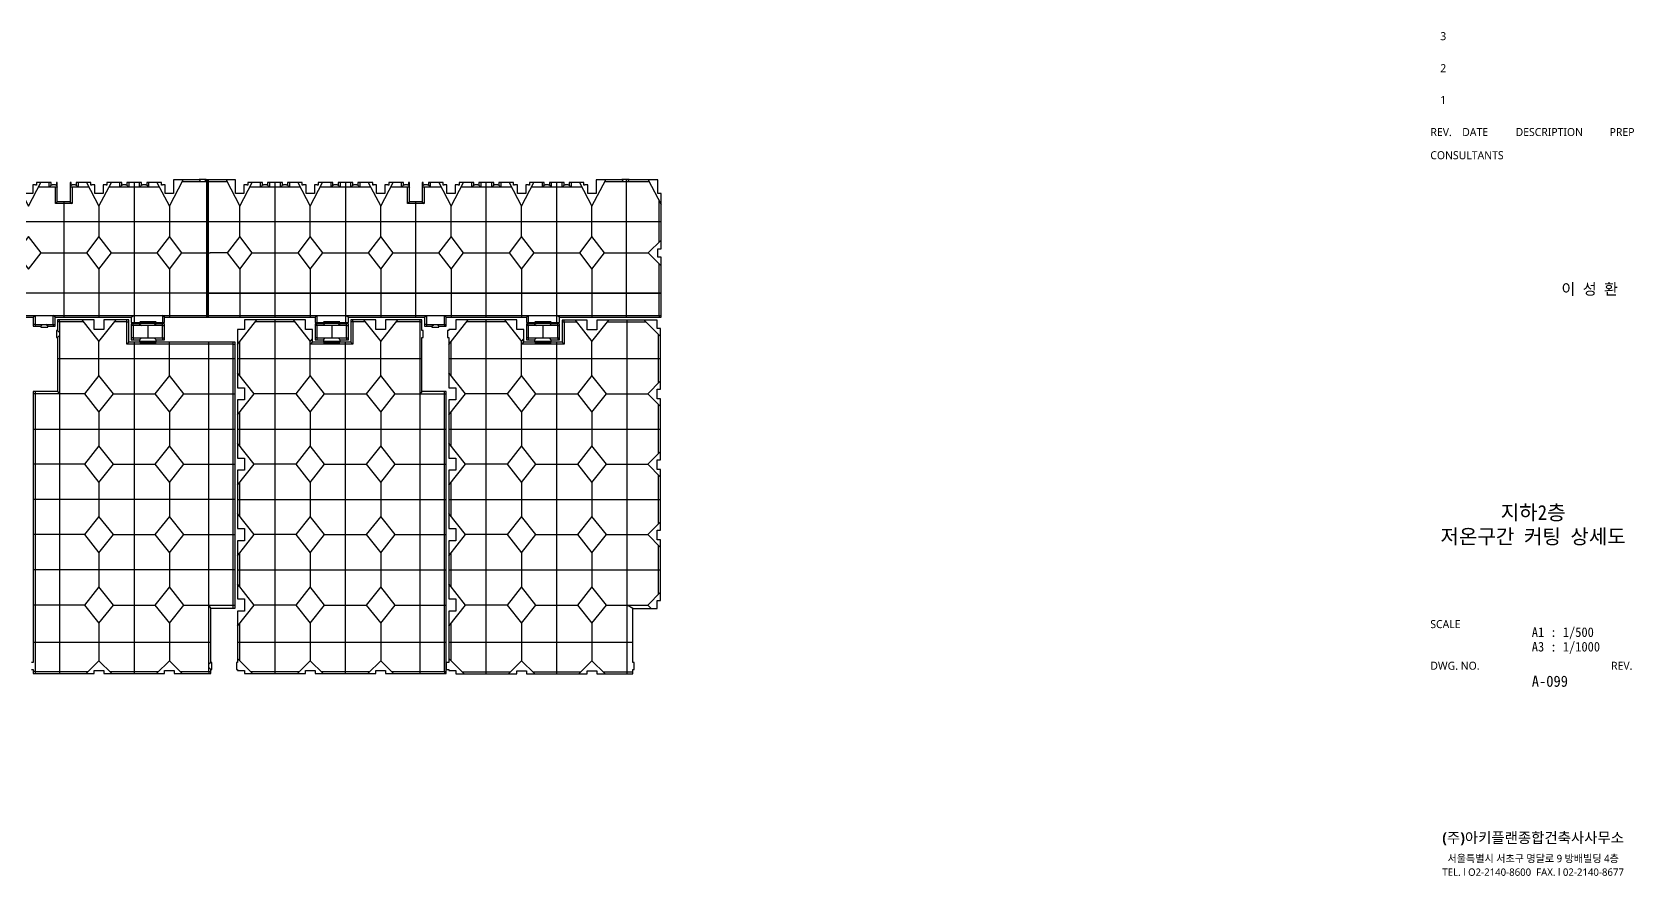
# Model space of a CAD drawing. Header units: millimetres. Extents: x 1364877 to 2662909, y 234189 to 1399913.
# Drawn here: x 2411969 to 2662158, y 237393 to 369219 of the extents above; entities that cross this region are included whole.
import ezdxf
from ezdxf.enums import TextEntityAlignment as Align

# ---------------------------------------------------------------- set-up
doc = ezdxf.new("R2010")
doc.units = ezdxf.units.MM
doc.header["$LTSCALE"] = 5
doc.header["$MEASUREMENT"] = 0
doc.layers.add('A-BORD-TEXT', color=3, linetype='CONTINUOUS', lineweight=25)
doc.layers.add('FORM(미추홀)$0$A-BORD-TEXT', color=3, linetype='CONTINUOUS', lineweight=25)
for name, color, linetype in [('DW-Area', 3, 'CONTINUOUS'), ('DW-Constr J', 1, 'CONTINUOUS'), ('DW-Sawn Cuts', 2, 'CONTINUOUS'), ('FORM(미추홀)$0$FORM', 7, 'CONTINUOUS')]:
    doc.layers.add(name, color=color, linetype=linetype)
doc.styles.add('FORM(미추홀)$0$맑은고딕', font='malgun.ttf')
doc.styles.add('FORM(미추홀)$0$맑은고딕B', font='malgunbd.ttf')
doc.styles.add('맑은고딕', font='')
doc.styles.get('맑은고딕').set_extended_font_data('DotumChe')

msp = doc.modelspace()

# ---------------------------------------------------------------- linework, layer by layer
at = {"layer": 'DW-Area'}
for points in [[(2411909.2, 269659.8), (2412169.2, 269659.8), (2412169.2, 269009.8), (2421669.2, 269009.8), (2421669.2, 269509.8), (2423169.2, 269509.8), (2423169.2, 269009.8), (2432669.2, 269009.8), (2432669.2, 269509.8), (2434169.2, 269509.8), (2434169.2, 269009.8), (2439869.2, 269009.8), (2439869.2, 269659.8), (2440059.2, 269659.8), (2440059.2, 270759.8), (2439869.2, 270759.8), (2439869.2, 279209.8), (2443669.2, 279209.8), (2443669.2, 320759.8), (2431369.2, 320759.8), (2431369.2, 321159.8), (2432669.2, 321159.8), (2432669.2, 323659.8), (2431369.2, 323659.8), (2431369.2, 323859.8), (2432669.2, 323859.8), (2432669.2, 324659.8), (2456169.2, 324659.8), (2456169.2, 323859.8), (2457469.2, 323859.8), (2457469.2, 323659.8), (2456169.2, 323659.8), (2456169.2, 321159.8), (2457469.2, 321159.8), (2457469.2, 320759.8), (2455769.2, 320759.8), (2455769.2, 322759.8), (2454669.2, 322759.8), (2454669.2, 324259.8), (2445169.2, 324259.8), (2445169.2, 322759.8), (2444069.2, 322759.8), (2444069.2, 313659.8), (2445169.2, 313659.8), (2445169.2, 311759.8), (2444069.2, 311759.8), (2444069.2, 302659.8), (2445169.2, 302659.8), (2445169.2, 300759.8), (2444069.2, 300759.8), (2444069.2, 291659.8), (2445169.2, 291659.8), (2445169.2, 289759.8), (2444069.2, 289759.8), (2444069.2, 280659.8), (2445169.2, 280659.8), (2445169.2, 278759.8), (2444069.2, 278759.8), (2444069.2, 270759.8), (2443879.2, 270759.8), (2443879.2, 269659.8), (2444069.2, 269659.8), (2444069.2, 269509.8), (2445169.2, 269509.8), (2445169.2, 269009.8), (2454669.2, 269009.8), (2454669.2, 269509.8), (2456169.2, 269509.8), (2456169.2, 269009.8), (2465669.2, 269009.8), (2465669.2, 269509.8), (2467169.2, 269509.8), (2467169.2, 269009.8), (2476669.2, 269009.8), (2476669.2, 269659.8), (2476669.2, 270759.8), (2476669.2, 313059.8), (2472869.2, 313059.8), (2472869.2, 321509.8), (2473059.2, 321509.8), (2473059.2, 322609.8), (2472869.2, 322609.8), (2472869.2, 324259.8), (2467169.2, 324259.8), (2467169.2, 322759.8), (2465669.2, 322759.8), (2465669.2, 324259.8), (2461769.2, 324259.8), (2461769.2, 320759.8), (2460069.2, 320759.8), (2460069.2, 321159.8), (2461369.2, 321159.8), (2461369.2, 323659.8), (2460069.2, 323659.8), (2460069.2, 323859.8), (2461369.2, 323859.8), (2461369.2, 324659.8), (2473269.2, 324659.8), (2473269.2, 323259.8), (2474419.2, 323259.8), (2474419.2, 323119.8), (2475519.2, 323119.8), (2475519.2, 323259.8), (2476669.2, 323259.8), (2476669.2, 324659.8), (2489169.2, 324659.8), (2489169.2, 323859.8), (2490469.2, 323859.8), (2490469.2, 323659.8), (2489169.2, 323659.8), (2489169.2, 321159.8), (2490469.2, 321159.8), (2490469.2, 320759.8), (2488769.2, 320759.8), (2488769.2, 322759.8), (2487669.2, 322759.8), (2487669.2, 324259.8), (2478174.9, 324259.8), (2478174.9, 322759.8), (2477069.2, 322759.8), (2477069.2, 322609.8), (2476879.2, 322609.8), (2476879.2, 321509.8), (2477069.2, 321509.8), (2477069.2, 313659.8), (2478169.2, 313659.8), (2478169.2, 311759.8), (2477069.2, 311759.8), (2477069.2, 302659.8), (2478169.2, 302659.8), (2478169.2, 300759.8), (2477069.2, 300759.8), (2477069.2, 291659.8), (2478169.2, 291659.8), (2478169.2, 289759.8), (2477069.2, 289759.8), (2477069.2, 280659.8), (2478169.2, 280659.8), (2478169.2, 278759.8), (2477069.2, 278759.8), (2477069.2, 270759.8), (2476669.2, 270759.8), (2476669.2, 269659.8), (2477069.2, 269659.8), (2477069.2, 269509.8), (2478169.2, 269509.8), (2478169.2, 268959.8), (2487669.2, 268959.8), (2487669.2, 269454.4), (2489169.2, 269454.4), (2489169.2, 268959.8), (2498669.2, 268959.8), (2498669.2, 269459.8), (2500169.2, 269459.8), (2500169.2, 268959.8), (2505819.2, 268959.8), (2505819.2, 269659.8), (2506009.2, 269659.8), (2506009.2, 270759.8), (2505819.2, 270759.8), (2505819.2, 279159.8), (2509619.2, 279159.8), (2509619.2, 280409.8), (2510119.2, 280409.8), (2510119.2, 289898.9), (2509619.2, 289909.8), (2509619.2, 291409.8), (2510119.2, 291409.8), (2510119.2, 300909.8), (2509619.2, 300909.8), (2509619.2, 302409.8), (2510119.2, 302409.8), (2510119.2, 311909.8), (2509619.2, 311909.8), (2509619.2, 313409.8), (2510119.2, 313409.8), (2510119.2, 322909.8), (2509619.2, 322909.8), (2509619.2, 324209.8), (2500169.2, 324209.8), (2500169.2, 322709.8), (2498669.2, 322709.8), (2498669.2, 324209.8), (2494769.2, 324209.8), (2494769.2, 320759.8), (2493069.2, 320759.8), (2493069.2, 321159.8), (2494369.2, 321159.8), (2494369.2, 323659.8), (2493069.2, 323659.8), (2493069.2, 323859.8), (2494369.2, 323859.8), (2494369.2, 324659.8), (2510219.2, 324659.8), (2510219.2, 334059.8), (2509719.2, 334059.8), (2509719.2, 335359.8), (2510219.2, 335359.8), (2510219.2, 344009.8), (2509719.2, 344009.8), (2509719.2, 346109.8), (2505219.2, 346109.8), (2505219.2, 346209.8), (2505169.2, 346209.8), (2505169.2, 346199.8), (2504069.2, 346199.8), (2504069.2, 346109.8), (2500069.2, 346109.8), (2500069.2, 344009.8), (2498769.2, 344009.8), (2498769.2, 345359.8), (2498319.2, 345359.8), (2498319.2, 345309.8), (2498169.2, 345309.8), (2498169.2, 345709.8), (2495869.2, 345709.8), (2495869.2, 345309.8), (2495719.2, 345309.8), (2495719.2, 345359.8), (2495219.2, 345359.8), (2495219.2, 345309.8), (2495069.2, 345309.8), (2495069.2, 345709.8), (2492769.2, 345709.8), (2492769.2, 345309.8), (2492619.2, 345309.8), (2492619.2, 345359.8), (2492119.2, 345359.8), (2492119.2, 345309.8), (2491969.2, 345309.8), (2491969.2, 345709.8), (2489669.2, 345709.8), (2489669.2, 345309.8), (2489519.2, 345309.8), (2489519.2, 345359.8), (2489069.2, 345359.8), (2489069.2, 344002.2), (2487769.2, 344009.8), (2487769.2, 345359.8), (2487319.2, 345359.8), (2487319.2, 345309.8), (2487169.2, 345309.8), (2487169.2, 345709.8), (2484869.2, 345709.8), (2484869.2, 345309.8), (2484719.2, 345309.8), (2484719.2, 345359.8), (2484219.2, 345359.8), (2484219.2, 345309.8), (2484069.2, 345309.8), (2484069.2, 345709.8), (2481769.2, 345709.8), (2481769.2, 345309.8), (2481619.2, 345309.8), (2481619.2, 345359.8), (2481119.2, 345359.8), (2481119.2, 345309.8), (2480969.2, 345309.8), (2480969.2, 345709.8), (2478669.2, 345709.8), (2478669.2, 345309.8), (2478519.2, 345309.8), (2478519.2, 345359.8), (2478069.2, 345359.8), (2478069.2, 344009.8), (2476769.2, 344009.8), (2476769.2, 345359.8), (2476319.2, 345359.8), (2476319.2, 345309.8), (2476169.2, 345309.8), (2476169.2, 345709.8), (2473869.2, 345709.8), (2473869.2, 345309.8), (2473719.2, 345309.8), (2473719.2, 345359.8), (2473219.2, 345359.8), (2473219.2, 345309.8), (2473069.2, 345309.8), (2473069.2, 345709.8), (2472919.2, 345709.8), (2472919.2, 342709.8), (2470919.2, 342709.8), (2470919.2, 345709.8), (2470769.2, 345709.8), (2470769.2, 345309.8), (2470619.2, 345309.8), (2470619.2, 345359.8), (2470119.2, 345359.8), (2470119.2, 345309.8), (2469969.2, 345309.8), (2469969.2, 345709.8), (2467669.2, 345709.8), (2467669.2, 345309.8), (2467519.2, 345309.8), (2467519.2, 345359.8), (2467069.2, 345359.8), (2467069.2, 344009.8), (2465769.2, 344009.8), (2465769.2, 345359.8), (2465319.2, 345359.8), (2465319.2, 345309.8), (2465169.2, 345309.8), (2465169.2, 345709.8), (2462869.2, 345709.8), (2462869.2, 345309.8), (2462719.2, 345309.8), (2462719.2, 345359.8), (2462219.2, 345359.8), (2462219.2, 345309.8), (2462069.2, 345309.8), (2462069.2, 345709.8), (2459769.2, 345709.8), (2459769.2, 345309.8), (2459619.2, 345309.8), (2459619.2, 345359.8), (2459119.2, 345359.8), (2459119.2, 345309.8), (2458969.2, 345309.8), (2458969.2, 345709.8), (2456669.2, 345709.8), (2456669.2, 345309.8), (2456519.2, 345309.8), (2456519.2, 345359.8), (2456069.2, 345359.8), (2456069.2, 344009.8), (2454769.2, 344009.8), (2454769.2, 345359.8), (2454319.2, 345359.8), (2454319.2, 345309.8), (2454169.2, 345309.8), (2454169.2, 345709.8), (2451869.2, 345709.8), (2451869.2, 345309.8), (2451719.2, 345309.8), (2451719.2, 345359.8), (2451219.2, 345359.8), (2451219.2, 345309.8), (2451069.2, 345309.8), (2451069.2, 345709.8), (2448769.2, 345709.8), (2448769.2, 345309.8), (2448619.2, 345309.8), (2448619.2, 345359.8), (2448119.2, 345359.8), (2448119.2, 345309.8), (2447969.2, 345309.8), (2447969.2, 345709.8), (2445669.2, 345709.8), (2445669.2, 345309.8), (2445519.2, 345309.8), (2445519.2, 345359.8), (2445069.2, 345359.8), (2445069.2, 344009.8), (2443769.2, 344009.8), (2443769.2, 346109.8), (2439169.2, 346109.8), (2439169.2, 346199.8), (2438069.2, 346199.8), (2438069.2, 346109.8), (2434069.2, 346109.8), (2434069.2, 344009.8), (2432773.7, 344009.8), (2432773.7, 345359.8), (2432323.7, 345359.8), (2432323.7, 345309.8), (2432173.7, 345309.8), (2432173.7, 345709.8), (2429873.7, 345709.8), (2429873.7, 345309.8), (2429723.7, 345309.8), (2429723.7, 345359.8), (2429223.7, 345359.8), (2429223.7, 345309.8), (2429073.7, 345309.8), (2429073.7, 345709.8), (2426773.7, 345709.8), (2426773.7, 345309.8), (2426623.7, 345309.8), (2426623.7, 345359.8), (2426123.7, 345359.8), (2426123.7, 345309.8), (2425973.7, 345309.8), (2425973.7, 345709.8), (2423673.7, 345709.8), (2423673.7, 345309.8), (2423523.7, 345309.8), (2423523.7, 345359.8), (2423073.7, 345359.8), (2423073.7, 344009.8), (2421769.2, 344009.8), (2421769.2, 345359.8), (2421319.2, 345359.8), (2421319.2, 345309.8), (2421169.2, 345309.8), (2421169.2, 345709.8), (2418869.2, 345709.8), (2418869.2, 345309.8), (2418719.2, 345309.8), (2418719.2, 345359.8), (2418219.2, 345359.8), (2418219.2, 345309.8), (2418069.2, 345309.8), (2418069.2, 345709.8), (2417919.2, 345709.8), (2417919.2, 342709.8), (2415919.2, 342709.8), (2415919.2, 345709.8), (2415769.2, 345709.8), (2415769.2, 345309.8), (2415619.2, 345309.8), (2415619.2, 345359.8), (2415119.2, 345359.8), (2415119.2, 345309.8), (2414969.2, 345309.8), (2414969.2, 345709.8), (2412669.2, 345709.8), (2412669.2, 345309.8), (2412519.2, 345309.8), (2412519.2, 345359.8), (2412069.2, 345359.8), (2412069.2, 344009.8), (2410769.2, 344009.8)], [(2399669.2, 324659.8), (2412169.2, 324659.8), (2412169.2, 323259.8), (2413319.2, 323259.8), (2413319.2, 323119.8), (2414419.2, 323119.8), (2414419.2, 323259.8), (2415569.2, 323259.8), (2415569.2, 324659.8), (2427469.2, 324659.8), (2427469.2, 323859.8), (2428769.2, 323859.8), (2428769.2, 323659.8), (2427469.2, 323659.8), (2427469.2, 321159.8), (2428769.2, 321159.8), (2428769.2, 320759.8), (2427069.2, 320759.8), (2427069.2, 324259.8), (2423169.2, 324259.8), (2423169.2, 322759.8), (2421669.2, 322759.8), (2421669.2, 324259.8), (2415969.2, 324259.8), (2415969.2, 322609.8), (2415779.2, 322609.8), (2415779.2, 321509.8), (2415969.2, 321509.8), (2415969.2, 313059.8), (2412169.2, 313059.8), (2412169.2, 270759.8), (2411909.2, 270759.8)]]:
    msp.add_lwpolyline(points, dxfattribs=at)
at = {"layer": 'DW-Constr J', "const_width": 450}
for points in [[(2439369.2, 346109.8), (2439369.2, 324659.8)], [(2428769.2, 323859.8), (2431369.2, 323859.8)], [(2457469.2, 323859.8), (2460069.2, 323859.8)], [(2490469.2, 323859.8), (2493069.2, 323859.8)], [(2431369.2, 320759.8), (2428769.2, 320759.8)], [(2460069.2, 320759.8), (2457469.2, 320759.8)], [(2490469.2, 320759.8), (2493069.2, 320759.8)]]:
    msp.add_lwpolyline(points, dxfattribs=at)
at = {"layer": 'DW-Sawn Cuts'}
for points in [[(2409483.4, 345709.8), (2411421.5, 342009.8), (2413359.6, 345709.8)], [(2414669.2, 345009.8), (2414669.2, 345711.9)], [(2414969.2, 345311.9), (2414669.2, 345009.8)], [(2415769.2, 345309.8), (2415919.2, 345009.8)], [(2418069.2, 345311.9), (2417919.2, 345009.8)], [(2418869.2, 345309.8), (2419169.2, 345009.8)], [(2419169.2, 345711.9), (2419169.2, 345009.8)], [(2420483.4, 345709.8), (2422421.5, 342009.8), (2424359.6, 345709.8)], [(2425673.7, 345009.8), (2425673.7, 345711.9)], [(2425973.7, 345311.9), (2425673.7, 345009.8)], [(2426773.7, 345309.8), (2427073.7, 345009.8)], [(2427073.7, 345711.9), (2427073.7, 345009.8)], [(2427919.2, 345709.8), (2427919.2, 323859.8)], [(2428773.7, 345009.8), (2428773.7, 345711.9)], [(2429073.7, 345311.9), (2428773.7, 345009.8)], [(2429873.7, 345309.8), (2430173.7, 345009.8)], [(2430173.7, 345711.9), (2430173.7, 345009.8)], [(2431483.4, 345709.8), (2433421.5, 342009.8), (2435569.1, 346109.8)], [(2439369.2, 345809.8), (2435409, 345809.8)], [(2438069.2, 346109.8), (2438369.2, 345809.8)], [(2439169.2, 346109.8), (2438869.2, 345809.8)], [(2442428.7, 345809.8), (2439369.2, 345809.8)], [(2442271.6, 346109.8), (2444419.2, 342009.8), (2446357.3, 345709.8)], [(2447669.2, 345009.8), (2447669.2, 345709.8)], [(2447969.2, 345309.8), (2447669.2, 345009.8)], [(2448769.2, 345307.7), (2449069.2, 345009.8)], [(2449069.2, 345709.8), (2449069.2, 345009.8)], [(2449919.2, 324659.8), (2449919.2, 345709.8)], [(2450769.2, 345009.8), (2450769.2, 345709.8)], [(2451069.2, 345309.8), (2450769.2, 345009.8)], [(2451869.2, 345307.7), (2452169.2, 345009.8)], [(2452169.2, 345709.8), (2452169.2, 345009.8)], [(2453481.1, 345709.8), (2455419.2, 342009.8), (2457357.3, 345709.8)], [(2458669.2, 345009.8), (2458669.2, 345709.8)], [(2458969.2, 345309.8), (2458669.2, 345009.8)], [(2459769.2, 345307.7), (2460069.2, 345009.8)], [(2460069.2, 345709.8), (2460069.2, 345009.8)], [(2460919.2, 345709.8), (2460919.2, 323859.8)], [(2461769.2, 345009.8), (2461769.2, 345709.8)], [(2462069.2, 345309.8), (2461769.2, 345009.8)], [(2462869.2, 345307.7), (2463169.2, 345009.8)], [(2463169.2, 345709.8), (2463169.2, 345009.8)], [(2464481.1, 345709.8), (2466419.2, 342009.8), (2468357.3, 345709.8)], [(2469669.2, 345009.8), (2469669.2, 345709.8)], [(2469969.2, 345309.8), (2469669.2, 345009.8)], [(2470769.2, 345307.7), (2470919.2, 345009.8)], [(2473069.2, 345309.8), (2472919.2, 345009.8)], [(2473869.2, 345307.7), (2474169.2, 345009.8)], [(2474169.2, 345709.8), (2474169.2, 345009.8)], [(2475481.1, 345709.8), (2477419.2, 342009.8), (2479357.3, 345709.8)], [(2480669.2, 345009.8), (2480669.2, 345709.8)], [(2480969.2, 345309.8), (2480669.2, 345009.8)], [(2481769.2, 345307.7), (2482069.2, 345009.8)], [(2482069.2, 345709.8), (2482069.2, 345009.8)], [(2482919.2, 324659.8), (2482919.2, 345709.8)], [(2483769.2, 345009.8), (2483769.2, 345709.8)], [(2484069.2, 345309.8), (2483769.2, 345009.8)], [(2484869.2, 345307.7), (2485169.2, 345009.8)], [(2485169.2, 345709.8), (2485169.2, 345009.8)], [(2486481.1, 345709.8), (2488419.2, 342009.8), (2490357.3, 345709.8)], [(2491669.2, 345011.9), (2491669.2, 345711.9)], [(2491969.2, 345311.9), (2491669.2, 345011.9)], [(2492769.2, 345309.8), (2493069.2, 345011.9)], [(2493069.2, 345711.9), (2493069.2, 345011.9)], [(2493919.2, 323859.8), (2493919.2, 345709.8)], [(2494769.2, 345011.9), (2494769.2, 345711.9)], [(2495069.2, 345311.9), (2494769.2, 345011.9)], [(2495869.2, 345309.8), (2496169.2, 345011.9)], [(2496169.2, 345711.9), (2496169.2, 345011.9)], [(2497481.1, 345709.8), (2499419.2, 342009.8), (2501566.8, 346109.8)], [(2508378.7, 345809.8), (2501409.7, 345809.8)], [(2504069.2, 346109.8), (2504369.2, 345809.8)], [(2504794.2, 324659.8), (2504794.2, 346199.8)], [(2505219.2, 346109.8), (2504919.2, 345809.8)], [(2508221.6, 346109.8), (2510219.2, 342296.2)], [(2415919.2, 345009.8), (2412988.4, 345009.8)], [(2418219.2, 345009.8), (2418219.2, 342409.8), (2415619.2, 342409.8), (2415619.2, 345009.8)], [(2420845.5, 345009.8), (2417919.2, 345009.8)], [(2431850, 345009.8), (2423992.9, 345009.8)], [(2453847.8, 345009.8), (2445990.6, 345009.8)], [(2464847.8, 345009.8), (2456990.6, 345009.8)], [(2470919.2, 345009.8), (2467990.6, 345009.8)], [(2473219.2, 345009.8), (2473219.2, 342409.8), (2470619.2, 342409.8), (2470619.2, 345009.8)], [(2475847.8, 345009.8), (2472919.2, 345009.8)], [(2486847.8, 345009.8), (2478990.6, 345009.8)], [(2497846.7, 345011.9), (2489991.7, 345011.9)], [(2509919.2, 336409.8), (2509919.2, 342868.9)], [(2415919.2, 342709.8), (2415619.2, 342409.8)], [(2416919.2, 342709.8), (2416919.2, 324659.8)], [(2417919.2, 342709.8), (2418219.2, 342409.8)], [(2422421.5, 342009.8), (2422419.2, 337259.8)], [(2433421.5, 342009.8), (2433419.2, 337259.8)], [(2444419.2, 337259.8), (2444419.2, 342009.8)], [(2455419.2, 337259.8), (2455419.2, 342009.8)], [(2466419.2, 337259.8), (2466419.2, 342009.8)], [(2470919.2, 342709.8), (2470619.2, 342409.8)], [(2471919.2, 324659.8), (2471919.2, 342709.8)], [(2472919.2, 342709.8), (2473219.2, 342409.8)], [(2477419.2, 337259.8), (2477419.2, 342009.8)], [(2488419.2, 337259.8), (2488419.2, 342009.8)], [(2499419.2, 337259.8), (2499419.2, 342009.8)], [(2378619.2, 339634.8), (2510219.2, 339634.8)], [(2439369.2, 339634.8), (2510219.2, 339634.8)], [(2510219.2, 336709.8), (2508219.2, 334709.8), (2510219.2, 332709.8)], [(2378919.2, 333009.8), (2378919.2, 324959.8), (2412469.2, 324959.8), (2412469.2, 323559.8), (2415269.2, 323559.8), (2415269.2, 324959.8), (2439369.2, 324959.8)], [(2413369.2, 334709.8), (2420469.2, 334709.8)], [(2424369.2, 334709.8), (2431469.2, 334709.8)], [(2435369.2, 334709.8), (2439769.2, 334709.8)], [(2439369.2, 324959.8), (2473569.2, 324959.8), (2473569.2, 323559.8), (2476369.2, 323559.8), (2476369.2, 324959.8), (2489169.2, 324959.8), (2509919.2, 324959.8), (2509919.2, 333009.8)], [(2442469.2, 334709.8), (2439769.2, 334709.8)], [(2446369.2, 334709.8), (2453469.2, 334709.8)], [(2457369.2, 334709.8), (2464469.2, 334709.8)], [(2468369.2, 334709.8), (2475469.2, 334709.8)], [(2479369.2, 334709.8), (2486469.2, 334709.8)], [(2490369.2, 334709.8), (2497469.2, 334709.8)], [(2501369.2, 334709.8), (2508219.2, 334709.8)], [(2422419.2, 332159.8), (2422419.2, 324659.8)], [(2433419.2, 332159.8), (2433419.2, 324659.8)], [(2444419.2, 332159.8), (2444419.2, 324659.8)], [(2455419.2, 332159.8), (2455419.2, 324659.8)], [(2466419.2, 332159.8), (2466419.2, 324659.8)], [(2477419.2, 332159.8), (2477419.2, 324659.8)], [(2488419.2, 332159.8), (2488419.2, 324659.8)], [(2499419.2, 332159.8), (2499419.2, 324659.8)], [(2510219.2, 328409.8), (2378619.2, 328409.8)], [(2439369.2, 328409.8), (2510219.2, 328409.8)], [(2412169.2, 324659.8), (2412469.2, 324959.8)], [(2412469.2, 323559.8), (2412169.2, 323559.8)], [(2412469.2, 324959.8), (2415269.2, 324959.8)], [(2412469.2, 323559.8), (2412469.2, 323259.8)], [(2413319.2, 323259.8), (2413619.2, 323559.8)], [(2414419.2, 323259.8), (2414119.2, 323559.8)], [(2415569.2, 324659.8), (2415269.2, 324959.8)], [(2415269.2, 323559.8), (2415269.2, 323259.8)], [(2415269.2, 323559.8), (2415569.2, 323559.8)], [(2416269.2, 323959.8), (2415969.2, 323959.8)], [(2416269.2, 323959.8), (2416269.2, 324259.8)], [(2419971.9, 323959.8), (2416269.2, 323959.8), (2416269.2, 312709.8)], [(2419735, 324259.8), (2422419.2, 320859.8), (2425103.4, 324259.8)], [(2443369.2, 279209.8), (2443369.2, 320459.8), (2426769.2, 320459.8), (2426769.2, 323959.8), (2424866.6, 323959.8)], [(2426769.2, 323959.8), (2426769.2, 324259.8)], [(2426769.2, 323959.8), (2427069.2, 323959.8)], [(2427469.2, 324659.8), (2427919.2, 324959.8)], [(2427769.2, 323359.8), (2427469.2, 323359.8)], [(2427769.2, 323359.8), (2427769.2, 323659.8)], [(2428769.2, 323659.8), (2429069.2, 323359.8)], [(2430069.2, 323359.8), (2430069.2, 321459.8)], [(2431369.2, 323659.8), (2431069.2, 323359.8)], [(2432669.2, 324659.8), (2432369.2, 324959.8)], [(2432369.2, 324959.8), (2432369.2, 323859.8)], [(2432369.2, 323359.8), (2432369.2, 323659.8)], [(2432369.2, 323359.8), (2432669.2, 323359.8)], [(2444069.2, 320416.5), (2447103.4, 324259.8)], [(2452971.9, 323959.8), (2446866.6, 323959.8)], [(2449919.2, 269009.8), (2449919.2, 324259.8)], [(2452735, 324259.8), (2455419.2, 320859.8), (2455769.2, 321303.1)], [(2463971.9, 323959.8), (2462069.2, 323959.8), (2462069.2, 320459.8), (2455419.2, 320459.8)], [(2456169.2, 324659.8), (2456469.2, 324959.8)], [(2456469.2, 323359.8), (2456169.2, 323359.8)], [(2456469.2, 324959.8), (2456469.2, 323859.8)], [(2456469.2, 323359.8), (2456469.2, 323659.8)], [(2457469.2, 323659.8), (2457769.2, 323359.8)], [(2458769.2, 323359.8), (2458769.2, 321459.8)], [(2460069.2, 323659.8), (2459769.2, 323359.8)], [(2461369.2, 324659.8), (2460919.2, 324959.8)], [(2461069.2, 323359.8), (2461069.2, 323659.8)], [(2461069.2, 323359.8), (2461369.2, 323359.8)], [(2462069.2, 323959.8), (2461769.2, 323959.8)], [(2462069.2, 323959.8), (2462069.2, 324259.8)], [(2463735, 324259.8), (2466419.2, 320859.8), (2469103.4, 324259.8)], [(2472569.2, 312709.8), (2472569.2, 323959.8), (2468866.6, 323959.8)], [(2472569.2, 323959.8), (2472569.2, 324259.8)], [(2472569.2, 323959.8), (2472869.2, 323959.8)], [(2473269.2, 324659.8), (2473569.2, 324959.8)], [(2473569.2, 323559.8), (2473269.2, 323559.8)], [(2473569.2, 324959.8), (2476369.2, 324959.8)], [(2473569.2, 323559.8), (2473569.2, 323259.8)], [(2474419.2, 323259.8), (2474719.2, 323559.8)], [(2475519.2, 323259.8), (2475219.2, 323559.8)], [(2476669.2, 324659.8), (2476369.2, 324959.8)], [(2476369.2, 323559.8), (2476369.2, 323259.8)], [(2476369.2, 323559.8), (2476669.2, 323559.8)], [(2477069.2, 320416.5), (2480103.4, 324259.8)], [(2485971.9, 323959.8), (2479866.6, 323959.8)], [(2482919.2, 268959.8), (2482919.2, 324259.8)], [(2485735, 324259.8), (2488419.2, 320859.8), (2488769.2, 321303.1)], [(2497011.3, 323909.8), (2495069.2, 323909.8), (2495069.2, 320459.8), (2488419.2, 320459.8)], [(2489169.2, 324659.8), (2489469.2, 324959.8)], [(2489469.2, 323359.8), (2489169.2, 323359.8)], [(2489469.2, 324959.8), (2489469.2, 323859.8)], [(2489469.2, 323359.8), (2489469.2, 323659.8)], [(2490469.2, 323659.8), (2490769.2, 323359.8)], [(2491769.2, 323359.8), (2491769.2, 321459.8)], [(2493069.2, 323659.8), (2492769.2, 323359.8)], [(2494369.2, 324659.8), (2493919.2, 324959.8)], [(2494069.2, 323359.8), (2494069.2, 323659.8)], [(2494069.2, 323359.8), (2494369.2, 323359.8)], [(2495069.2, 323909.8), (2494769.2, 323909.8)], [(2495069.2, 323909.8), (2495069.2, 324209.8)], [(2496774.5, 324209.8), (2499419.2, 320859.8), (2502064, 324209.8)], [(2507869.2, 323909.8), (2501827.1, 323909.8)], [(2504894.2, 268959.8), (2504894.2, 324209.8)], [(2507569.2, 324209.8), (2510119.2, 321659.8)], [(2509919.2, 324959.8), (2509919.2, 324659.8)], [(2509919.2, 324959.8), (2510219.2, 324959.8)], [(2415969.2, 322609.8), (2416269.2, 322309.8)], [(2415969.2, 321509.8), (2416269.2, 321809.8)], [(2422419.2, 315559.8), (2422419.2, 320859.8)], [(2427069.2, 320759.8), (2426769.2, 320459.8)], [(2427769.2, 321459.8), (2427469.2, 321459.8)], [(2427769.2, 321459.8), (2427769.2, 321159.8)], [(2427919.2, 320759.8), (2427919.2, 269009.8)], [(2428769.2, 321159.8), (2429069.2, 321459.8)], [(2431369.2, 321159.8), (2431069.2, 321459.8)], [(2432369.2, 321459.8), (2432369.2, 321159.8)], [(2432369.2, 321459.8), (2432669.2, 321459.8)], [(2433419.2, 315559.8), (2433419.2, 320759.8)], [(2439569.2, 279709.8), (2439569.2, 320759.8)], [(2443369.2, 320459.8), (2443369.2, 320759.8)], [(2443369.2, 320459.8), (2443669.2, 320459.8)], [(2444369.2, 320796.5), (2444369.2, 315623.1)], [(2455419.2, 315559.8), (2455419.2, 320859.8)], [(2455769.2, 320759.8), (2455419.2, 320459.8)], [(2456469.2, 321459.8), (2456169.2, 321459.8)], [(2456469.2, 321459.8), (2456469.2, 321159.8)], [(2457469.2, 321159.8), (2457769.2, 321459.8)], [(2460069.2, 321159.8), (2459769.2, 321459.8)], [(2460919.2, 269009.8), (2460919.2, 320759.8)], [(2461069.2, 321459.8), (2461069.2, 321159.8)], [(2461069.2, 321459.8), (2461369.2, 321459.8)], [(2461769.2, 320759.8), (2462069.2, 320459.8)], [(2466419.2, 315559.8), (2466419.2, 320859.8)], [(2477369.2, 320796.5), (2477369.2, 315623.1)], [(2488419.2, 315559.8), (2488419.2, 320859.8)], [(2488769.2, 320759.8), (2488419.2, 320459.8)], [(2489469.2, 321459.8), (2489169.2, 321459.8)], [(2489469.2, 321459.8), (2489469.2, 321159.8)], [(2490469.2, 321159.8), (2490769.2, 321459.8)], [(2493069.2, 321159.8), (2492769.2, 321459.8)], [(2493919.2, 268959.8), (2493919.2, 320759.8)], [(2494069.2, 321459.8), (2494069.2, 321159.8)], [(2494069.2, 321459.8), (2494369.2, 321459.8)], [(2494769.2, 320759.8), (2495069.2, 320459.8)], [(2499419.2, 315559.8), (2499419.2, 320859.8)], [(2509819.2, 314409.8), (2509819.2, 321959.8)], [(2415969.2, 318209.8), (2443669.2, 318209.8)], [(2444069.2, 318209.8), (2472869.2, 318209.8)], [(2477069.2, 318209.8), (2510119.2, 318209.8)], [(2444069.2, 309416.5), (2446669.2, 312709.8), (2444069.2, 316003.1)], [(2477069.2, 309416.5), (2479669.2, 312709.8), (2477069.2, 316003.1)], [(2412469.2, 313059.8), (2412469.2, 269309.8), (2420719.2, 269309.8)], [(2415969.2, 313059.8), (2416269.2, 312709.8)], [(2468119.2, 269309.8), (2476369.2, 269309.8), (2476369.2, 313059.8)], [(2472869.2, 313059.8), (2472569.2, 312709.8)], [(2510119.2, 314709.8), (2508119.2, 312709.8), (2510119.2, 310709.8)], [(2420169.2, 312709.8), (2412169.2, 312709.8)], [(2416269.2, 312709.8), (2416269.2, 269009.8)], [(2424669.2, 312709.8), (2431169.2, 312709.8)], [(2435669.2, 312709.8), (2443669.2, 312709.8)], [(2453169.2, 312709.8), (2446669.2, 312709.8)], [(2457669.2, 312709.8), (2464169.2, 312709.8)], [(2468669.2, 312709.8), (2476669.2, 312709.8)], [(2472569.2, 269009.8), (2472569.2, 312709.8)], [(2486169.2, 312709.8), (2479669.2, 312709.8)], [(2490669.2, 312709.8), (2497169.2, 312709.8)], [(2501669.2, 312709.8), (2508119.2, 312709.8)], [(2509819.2, 303409.8), (2509819.2, 311009.8)], [(2422419.2, 309859.8), (2422419.2, 304559.8)], [(2433419.2, 309859.8), (2433419.2, 304559.8)], [(2444369.2, 309796.5), (2444369.2, 304623.1)], [(2455419.2, 309859.8), (2455419.2, 304559.8)], [(2466419.2, 309859.8), (2466419.2, 304559.8)], [(2477369.2, 309796.5), (2477369.2, 304623.1)], [(2488419.2, 309859.8), (2488419.2, 304559.8)], [(2499419.2, 309859.8), (2499419.2, 304559.8)], [(2412169.2, 307209.8), (2443669.2, 307209.8)], [(2444069.2, 307209.8), (2476669.2, 307209.8)], [(2477069.2, 307209.8), (2510119.2, 307209.8)], [(2444069.2, 298416.5), (2446669.2, 301709.8), (2444069.2, 305003.1)], [(2477069.2, 298416.5), (2479669.2, 301709.8), (2477069.2, 305003.1)], [(2510119.2, 303709.8), (2508119.2, 301709.8), (2510119.2, 299709.8)], [(2420169.2, 301709.8), (2412169.2, 301709.8)], [(2424669.2, 301709.8), (2431169.2, 301709.8)], [(2435669.2, 301709.8), (2443669.2, 301709.8)], [(2453169.2, 301709.8), (2446669.2, 301709.8)], [(2457669.2, 301709.8), (2464169.2, 301709.8)], [(2468669.2, 301709.8), (2476669.2, 301709.8)], [(2486169.2, 301709.8), (2479669.2, 301709.8)], [(2490669.2, 301709.8), (2497169.2, 301709.8)], [(2501669.2, 301709.8), (2508119.2, 301709.8)], [(2422419.2, 298859.8), (2422419.2, 293559.8)], [(2433419.2, 298859.8), (2433419.2, 293559.8)], [(2444369.2, 298796.5), (2444369.2, 293623.1)], [(2455419.2, 298859.8), (2455419.2, 293559.8)], [(2466419.2, 298859.8), (2466419.2, 293559.8)], [(2477369.2, 298796.5), (2477369.2, 293623.1)], [(2488419.2, 298859.8), (2488419.2, 293559.8)], [(2499419.2, 298859.8), (2499419.2, 293559.8)], [(2509819.2, 292409.8), (2509819.2, 300009.8)], [(2443669.2, 296209.8), (2412169.2, 296209.8)], [(2444069.2, 296209.8), (2476669.2, 296209.8)], [(2477069.2, 296209.8), (2510119.2, 296209.8)], [(2444069.2, 287416.5), (2446669.2, 290709.8), (2444069.2, 294003.1)], [(2477069.2, 287416.5), (2479669.2, 290709.8), (2477069.2, 294003.1)], [(2420169.2, 290709.8), (2412169.2, 290709.8)], [(2424669.2, 290709.8), (2431169.2, 290709.8)], [(2435669.2, 290709.8), (2443669.2, 290709.8)], [(2453169.2, 290709.8), (2446669.2, 290709.8)], [(2457669.2, 290709.8), (2464169.2, 290709.8)], [(2468669.2, 290709.8), (2476669.2, 290709.8)], [(2486169.2, 290709.8), (2479669.2, 290709.8)], [(2490669.2, 290709.8), (2497169.2, 290709.8)], [(2501669.2, 290709.8), (2508119.2, 290709.8)], [(2510119.2, 292709.8), (2508119.2, 290709.8), (2510119.2, 288709.8)], [(2422419.2, 287859.8), (2422419.2, 282559.8)], [(2433419.2, 287859.8), (2433419.2, 282559.8)], [(2444369.2, 287796.5), (2444369.2, 282623.1)], [(2455419.2, 287859.8), (2455419.2, 282559.8)], [(2466419.2, 287859.8), (2466419.2, 282559.8)], [(2477369.2, 287796.5), (2477369.2, 282623.1)], [(2488419.2, 287859.8), (2488419.2, 282559.8)], [(2499419.2, 287859.8), (2499419.2, 282559.8)], [(2509819.2, 281409.8), (2509819.2, 289009.8)], [(2443669.2, 285209.8), (2412169.2, 285209.8)], [(2444069.2, 285209.8), (2476669.2, 285209.8)], [(2444069.2, 276416.5), (2446669.2, 279709.8), (2444069.2, 283003.1)], [(2477069.2, 285209.8), (2510119.2, 285209.8)], [(2477069.2, 276416.5), (2479669.2, 279709.8), (2477069.2, 283003.1)], [(2510119.2, 281709.8), (2508119.2, 279709.8), (2508669.2, 279159.8)], [(2420169.2, 279709.8), (2412169.2, 279709.8)], [(2424669.2, 279709.8), (2431169.2, 279709.8)], [(2435119.2, 269309.8), (2439569.2, 269309.8), (2439569.2, 279709.8)], [(2435669.2, 279709.8), (2443669.2, 279709.8)], [(2439869.2, 279209.8), (2439569.2, 279709.8)], [(2453169.2, 279709.8), (2446669.2, 279709.8)], [(2457669.2, 279709.8), (2464169.2, 279709.8)], [(2468669.2, 279709.8), (2476669.2, 279709.8)], [(2486169.2, 279709.8), (2479669.2, 279709.8)], [(2490669.2, 279709.8), (2497169.2, 279709.8)], [(2501669.2, 279709.8), (2508119.2, 279709.8)], [(2505819.2, 279159.8), (2504894.2, 279709.8)], [(2422419.2, 276859.8), (2422419.2, 271009.8)], [(2433419.2, 276859.8), (2433419.2, 271009.8)], [(2444369.2, 276796.5), (2444369.2, 271059.8)], [(2455419.2, 276859.8), (2455419.2, 271009.8)], [(2466419.2, 276859.8), (2466419.2, 271009.8)], [(2477369.2, 276796.5), (2477369.2, 271059.8)], [(2488419.2, 276859.8), (2488419.2, 271009.8)], [(2499419.2, 276859.8), (2499419.2, 271009.8)], [(2412169.2, 273934.8), (2439869.2, 273934.8)], [(2444069.2, 273934.8), (2476669.2, 273934.8)], [(2477069.2, 273934.8), (2505819.2, 273934.8)], [(2424419.2, 269009.8), (2422419.2, 271009.8), (2420419.2, 269009.8)], [(2435419.2, 269009.8), (2433419.2, 271009.8), (2431419.2, 269009.8)], [(2439869.2, 270759.8), (2439569.2, 270459.8)], [(2446419.2, 269009.8), (2444069.2, 271359.8)], [(2457419.2, 269009.8), (2455419.2, 271009.8), (2453419.2, 269009.8)], [(2468419.2, 269009.8), (2466419.2, 271009.8), (2464419.2, 269009.8)], [(2479469.2, 268959.8), (2477069.2, 271359.8)], [(2490419.2, 269009.8), (2488419.2, 271009.8), (2486419.2, 269009.8)], [(2501419.2, 269009.8), (2499419.2, 271009.8), (2497419.2, 269009.8)], [(2412469.2, 269309.8), (2412169.2, 269309.8)], [(2412469.2, 269309.8), (2412469.2, 269009.8)], [(2424119.2, 269309.8), (2431719.2, 269309.8)], [(2439869.2, 269659.8), (2439569.2, 269959.8)], [(2439569.2, 269309.8), (2439569.2, 269009.8)], [(2439569.2, 269309.8), (2439869.2, 269309.8)], [(2446119.2, 269309.8), (2453719.2, 269309.8)], [(2457119.2, 269309.8), (2464719.2, 269309.8)], [(2476369.2, 269309.8), (2476369.2, 269009.8)], [(2476369.2, 269309.8), (2476669.2, 269309.8)], [(2479169.2, 269259.8), (2486669.2, 269259.8)], [(2490169.2, 269259.8), (2497669.2, 269259.8)], [(2501169.2, 269259.8), (2505819.2, 269259.8)]]:
    msp.add_lwpolyline(points, dxfattribs=at)
for points in [[(2411419.2, 337259.8), (2409469.2, 334709.8), (2411419.2, 332159.8), (2413369.2, 334709.8)], [(2422419.2, 337259.8), (2420469.2, 334709.8), (2422419.2, 332159.8), (2424369.2, 334709.8)], [(2433419.2, 337259.8), (2431469.2, 334709.8), (2433419.2, 332159.8), (2435369.2, 334709.8)], [(2444419.2, 337259.8), (2442469.2, 334709.8), (2444419.2, 332159.8), (2446369.2, 334709.8)], [(2455419.2, 337259.8), (2453469.2, 334709.8), (2455419.2, 332159.8), (2457369.2, 334709.8)], [(2466419.2, 337259.8), (2464469.2, 334709.8), (2466419.2, 332159.8), (2468369.2, 334709.8)], [(2477419.2, 337259.8), (2475469.2, 334709.8), (2477419.2, 332159.8), (2479369.2, 334709.8)], [(2488419.2, 337259.8), (2486469.2, 334709.8), (2488419.2, 332159.8), (2490369.2, 334709.8)], [(2499419.2, 337259.8), (2497469.2, 334709.8), (2499419.2, 332159.8), (2501369.2, 334709.8)], [(2432369.2, 321459.8), (2432369.2, 323359.8), (2427769.2, 323359.8), (2427769.2, 321459.8)], [(2461069.2, 321459.8), (2461069.2, 323359.8), (2456469.2, 323359.8), (2456469.2, 321459.8)], [(2494069.2, 321459.8), (2494069.2, 323359.8), (2489469.2, 323359.8), (2489469.2, 321459.8)], [(2420169.2, 312709.8), (2422419.2, 309859.8), (2424669.2, 312709.8), (2422419.2, 315559.8)], [(2431169.2, 312709.8), (2433419.2, 309859.8), (2435669.2, 312709.8), (2433419.2, 315559.8)], [(2453169.2, 312709.8), (2455419.2, 309859.8), (2457669.2, 312709.8), (2455419.2, 315559.8)], [(2464169.2, 312709.8), (2466419.2, 309859.8), (2468669.2, 312709.8), (2466419.2, 315559.8)], [(2486169.2, 312709.8), (2488419.2, 309859.8), (2490669.2, 312709.8), (2488419.2, 315559.8)], [(2497169.2, 312709.8), (2499419.2, 309859.8), (2501669.2, 312709.8), (2499419.2, 315559.8)], [(2420169.2, 301709.8), (2422419.2, 298859.8), (2424669.2, 301709.8), (2422419.2, 304559.8)], [(2431169.2, 301709.8), (2433419.2, 298859.8), (2435669.2, 301709.8), (2433419.2, 304559.8)], [(2453169.2, 301709.8), (2455419.2, 298859.8), (2457669.2, 301709.8), (2455419.2, 304559.8)], [(2464169.2, 301709.8), (2466419.2, 298859.8), (2468669.2, 301709.8), (2466419.2, 304559.8)], [(2486169.2, 301709.8), (2488419.2, 298859.8), (2490669.2, 301709.8), (2488419.2, 304559.8)], [(2497169.2, 301709.8), (2499419.2, 298859.8), (2501669.2, 301709.8), (2499419.2, 304559.8)], [(2420169.2, 290709.8), (2422419.2, 287859.8), (2424669.2, 290709.8), (2422419.2, 293559.8)], [(2431169.2, 290709.8), (2433419.2, 287859.8), (2435669.2, 290709.8), (2433419.2, 293559.8)], [(2453169.2, 290709.8), (2455419.2, 287859.8), (2457669.2, 290709.8), (2455419.2, 293559.8)], [(2464169.2, 290709.8), (2466419.2, 287859.8), (2468669.2, 290709.8), (2466419.2, 293559.8)], [(2486169.2, 290709.8), (2488419.2, 287859.8), (2490669.2, 290709.8), (2488419.2, 293559.8)], [(2497169.2, 290709.8), (2499419.2, 287859.8), (2501669.2, 290709.8), (2499419.2, 293559.8)], [(2420169.2, 279709.8), (2422419.2, 276859.8), (2424669.2, 279709.8), (2422419.2, 282559.8)], [(2431169.2, 279709.8), (2433419.2, 276859.8), (2435669.2, 279709.8), (2433419.2, 282559.8)], [(2453169.2, 279709.8), (2455419.2, 276859.8), (2457669.2, 279709.8), (2455419.2, 282559.8)], [(2464169.2, 279709.8), (2466419.2, 276859.8), (2468669.2, 279709.8), (2466419.2, 282559.8)], [(2486169.2, 279709.8), (2488419.2, 276859.8), (2490669.2, 279709.8), (2488419.2, 282559.8)], [(2497169.2, 279709.8), (2499419.2, 276859.8), (2501669.2, 279709.8), (2499419.2, 282559.8)]]:
    msp.add_lwpolyline(points, close=True, dxfattribs=at)

# ---------------------------------------------------------------- texts
at = {"layer": 'A-BORD-TEXT', "style": '맑은고딕'}
msp.add_text('이 성 환', height=1750, dxfattribs=at).set_placement((2659669, 328200.4), align=Align.RIGHT)
for s, p in [('지하2층', (2646413.7, 294171.1)), ('저온구간 커팅 상세도', (2646413.7, 290421.1))]:
    msp.add_text(s, height=2300, dxfattribs=at).set_placement(p, align=Align.MIDDLE_CENTER)
for s, height, p in [('A1 : 1/500', 1500, (2646199, 274723.6)), ('A3 : 1/1000', 1500, (2646199, 272456.1)), ('A-099', 1750, (2646199, 266938))]:
    msp.add_text(s, height=height, dxfattribs=at).set_placement(p)
at = {"layer": 'FORM(미추홀)$0$A-BORD-TEXT', "style": 'FORM(미추홀)$0$맑은고딕'}
for s, p in [('3', (2632377.5, 368576.7)), ('2', (2632377.5, 363576.7)), ('1', (2632377.5, 358626.5))]:
    msp.add_text(s, height=1250, dxfattribs=at).set_placement(p, align=Align.MIDDLE)
for s, p in [('REV.', (2630372.8, 352973.7)), ('DATE', (2635334.8, 352973.7)), ('DESCRIPTION', (2643670.5, 352973.7)), ('PREP', (2658353.3, 352973.7)), ('CONSULTANTS', (2630351.2, 349351.7)), ('SCALE', (2630351.2, 276107)), ('DWG. NO.', (2630351.2, 269607)), ('REV.', (2658586.1, 269607))]:
    msp.add_text(s, height=1250, dxfattribs=at).set_placement(p)
at = {"layer": 'FORM(미추홀)$0$FORM', "color": 7}
for s, height, style, p in [('(주)아키플랜종합건축사사무소', 1650, 'FORM(미추홀)$0$맑은고딕B', (2646413.7, 242542.2)), ('서울특별시 서초구 명달로 9 방배빌딩 4층', 1150, 'FORM(미추홀)$0$맑은고딕', (2646413.7, 239543.9)), ('TEL. l O2-2140-8600  FAX. l 02-2140-8677', 1150, 'FORM(미추홀)$0$맑은고딕', (2646413.7, 237415.6))]:
    msp.add_text(s, height=height, dxfattribs=dict(at, style=style)).set_placement(p, align=Align.CENTER)

doc.saveas('drawing.dxf')
